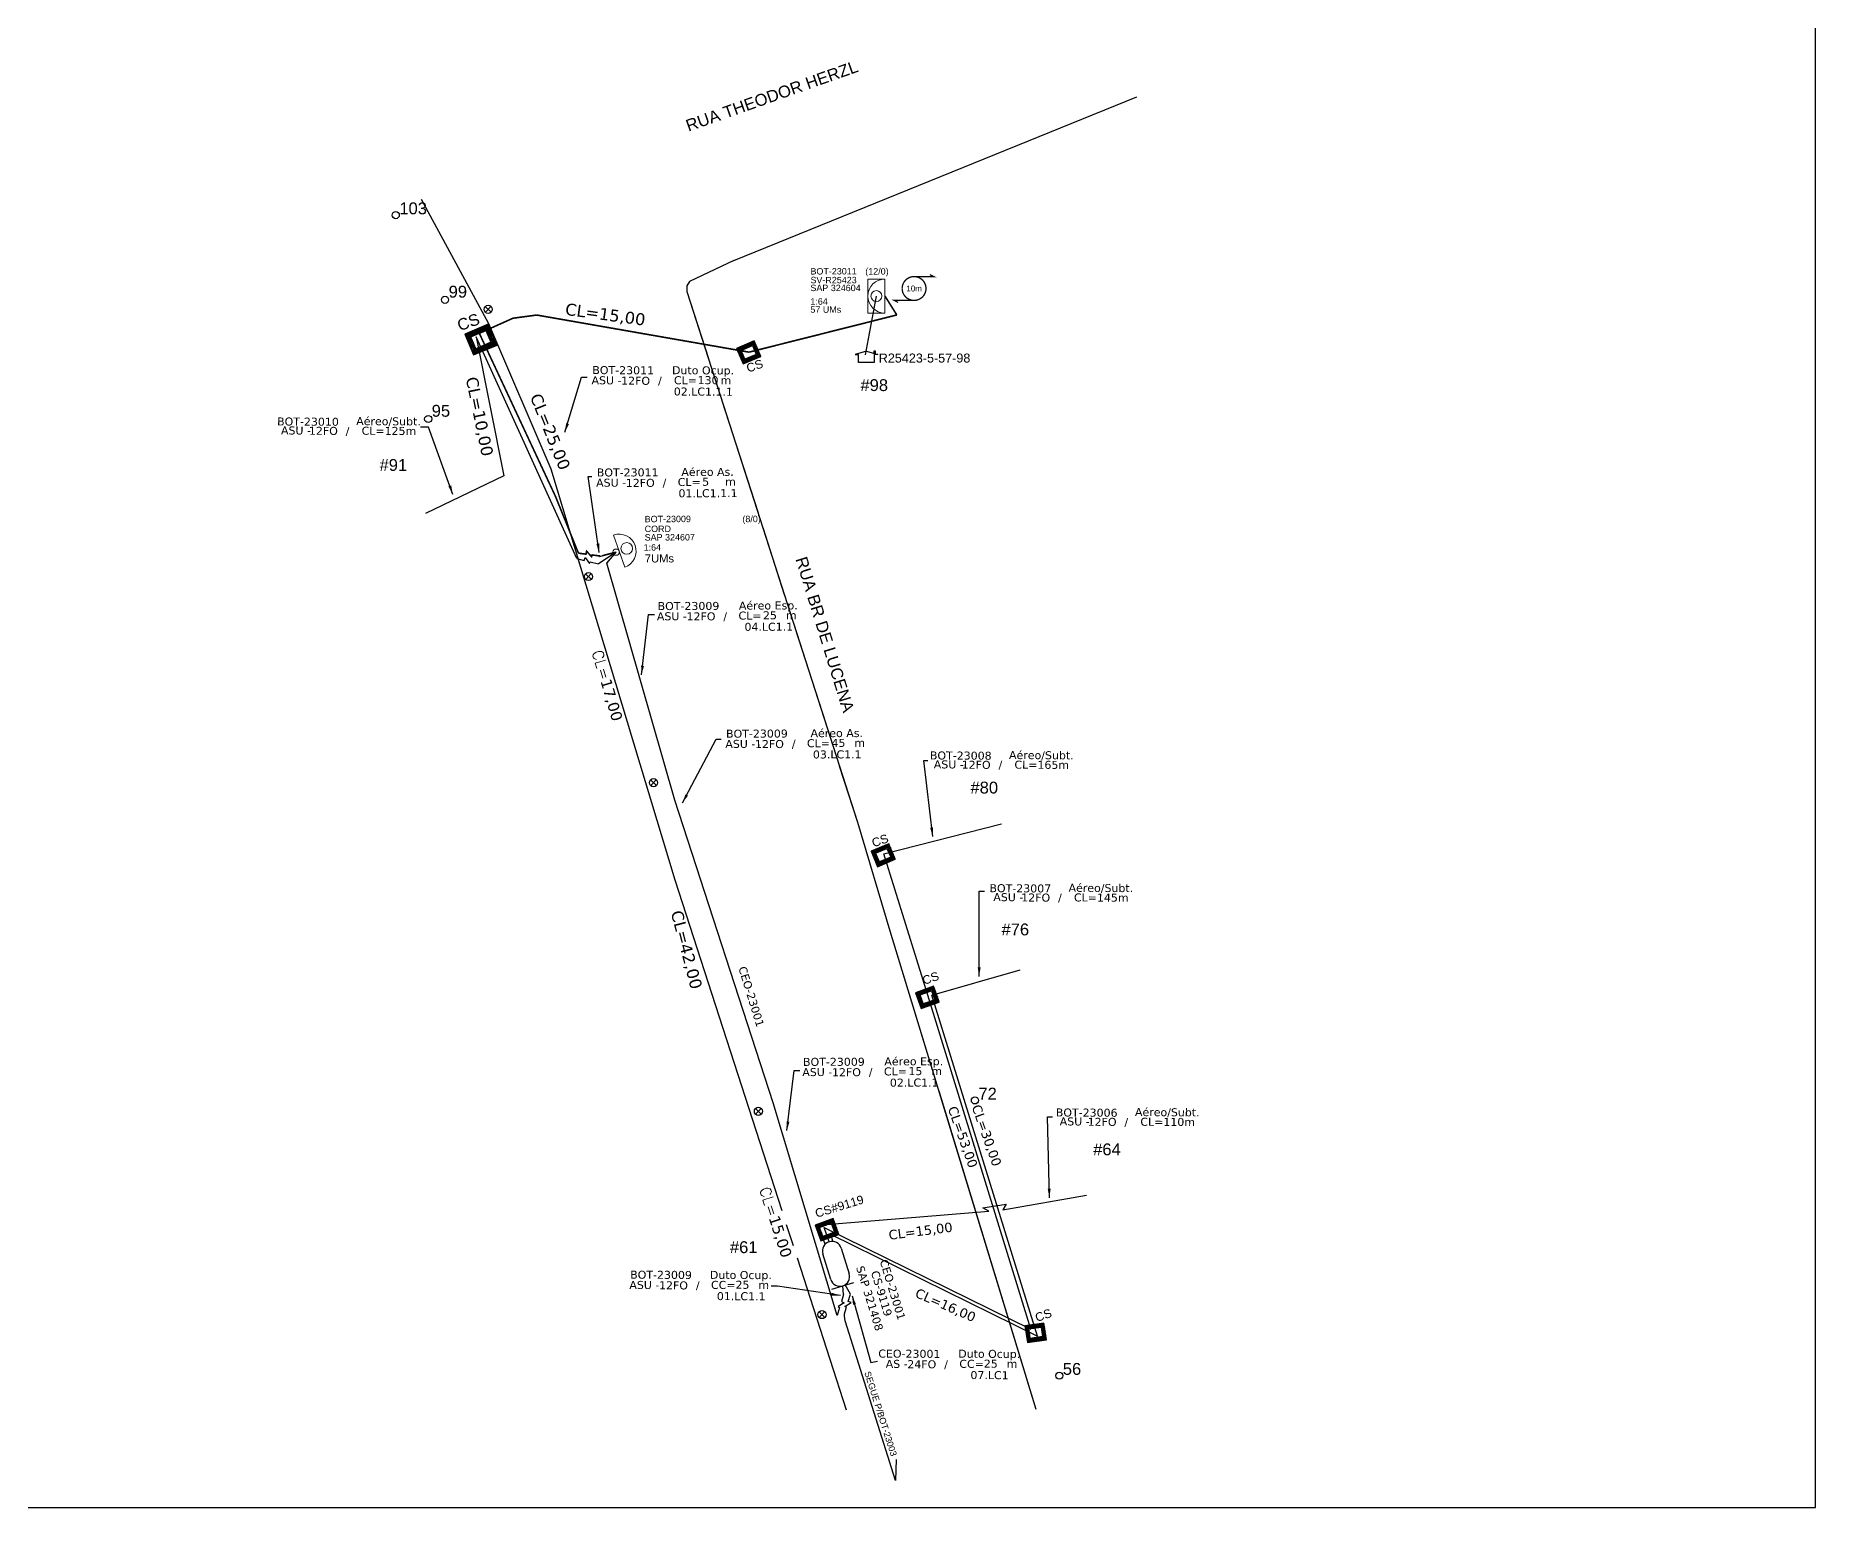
# Model space of a CAD drawing. Header units: metres. Extents: x -1286 to -445, y -500 to 94.
# Drawn here: x -840.5 to -445.1, y -499.8 to -172.6 of the extents above; entities that cross this region are included whole.
import ezdxf
from ezdxf.enums import TextEntityAlignment as Align

# ---------------------------------------------------------------- set-up
doc = ezdxf.new("R2010")
doc.units = ezdxf.units.M
for name, color, linetype in [('10.1-Caixas Subterrâneas', 5, 'Continuous'), ('20.4-CEOS', 1, 'Continuous'), ('20.5-CEO', 1, 'Continuous'), ('Ancoragem Fachada', 7, 'Continuous'), ('CAP a instalar', 1, 'Continuous'), ('celulas gpon', 7, 'Continuous'), ('Folga', 1, 'Continuous'), ('label_cabos', 7, 'Continuous'), ('Legenda', 1, 'Continuous'), ('locais', 7, 'Continuous'), ('NUMERAÇÃO', 7, 'Continuous'), ('Numeração Texto', 34, 'Continuous'), ('QUADRA', 7, 'Continuous'), ('Subida Lateral', 5, 'Continuous'), ('surveys', 7, 'Continuous'), ('surveys legendas', 7, 'Continuous'), ("UM's", 1, 'Continuous')]:
    doc.layers.add(name, color=color, linetype=linetype)
for name, color, linetype, lineweight in [("20.0-LEGENDA DOS CDO'S", 1, 'Continuous', 0), ('20.1-CDO_INTERIOR', 1, 'Continuous', 0), ('20.2-CDO_POSTE', 1, 'Continuous', 5), ('20.6-CORDOALHA_SUPORTE', 7, 'Continuous', 25), ('Segmento Logradouro Texto', 5, 'Continuous', 0)]:
    doc.layers.add(name, color=color, linetype=linetype, lineweight=lineweight)
doc.layers.add('DROP DE CLIENTE', color=140, linetype='Continuous', plot=False)
doc.layers.add('EXTRA', color=50, linetype='Continuous', plot=False)
doc.styles.add('ARIAL', font='arial.ttf')
doc.styles.add('DIGICADE', font='arial.ttf')
doc.styles.add('ROMANS', font='romans.shx')
doc.styles.add('siredit', font='verdana.ttf')
doc.linetypes.add('FENCELINE1', pattern='A,0.25,-0.1,[133,ltypeshp.shx,S=0.1,R=0,X=-0.1,Y=0],-0.1,1', length=1.45)
doc.dimstyles.new('CC', dxfattribs={"dimtxt": 0.8, "dimasz": 2, "dimexe": 0.18, "dimexo": 0.0625, "dimgap": 0.09, "dimtad": 0, "dimdec": 0, "dimrnd": 1, "dimzin": 0, "dimdsep": 46, "dimtxsty": 'siredit', "dimblk": 'NONE', "dimcen": 0, "dimse1": 1, "dimse2": 1, "dimsd1": 1, "dimsd2": 1, "dimclrt": 7, "dimadec": 0, "dimazin": 0, "dimtfac": 1, "dimtdec": 0, "dimtofl": 0, "dimtmove": 0, "dimatfit": 3, "dimfxl": 0, "dimtolj": 1, "dimtzin": 0, "dimarcsym": 0})

# ---------------------------------------------------------------- blocks, each defined once
blk = doc.blocks.new('POLE_POLE')
at = {"color": 1}
for p, q in [((-0.0000031, 0.0000069), (0.0000027, 0.0000015)), ((0.0000025, 0.0000071), (-0.0000029, 0.0000013))]:
    blk.add_line(p, q, dxfattribs=at)
blk.add_circle((-0.0000002, 0.0000042), 0.00000396, dxfattribs=at)
blk = doc.blocks.new('*U42')
at = {"color": 0}
blk.add_line((2.14, -0.58), (-2.1, -0.68), dxfattribs=at)
for centre, radius in [((0, 0.38), 0.733), ((0.03, -1.03), 0.393)]:
    blk.add_circle(centre, radius, dxfattribs=at)
blk.add_arc((0.02, -0.63), 2.12, 1.3782, 181.3782, dxfattribs=at)
blk = doc.blocks.new('Inst CDOE-8 CAIXA DIST OPT CDOE 48F_8D C_SPL OPTAP')
at = {"layer": "20.0-LEGENDA DOS CDO'S", "color": 0}
for tag, p, style, flags in [('ID_ATIVIDADE', (0.12, 6.47), 'ARIAL', 3), ('FATOR', (7.92, 6.47), 'ARIAL', 1), ('QTDE', (0.23, -0.97), 'DIGICADE', 3)]:
    blk.add_attdef(tag, p, '', height=0.8, rotation=0.118, dxfattribs=dict(at, style=style, flags=flags))
at = {"layer": "20.0-LEGENDA DOS CDO'S", "color": 0, "style": 'ARIAL'}
for tag, p, height in [('CORDOALHA', (0.12, 4.02), 0.8), ('FID', (0.12, 5.25), 0.8), ('1:XX', (-0.01, 1.7), 0.8), ('SAP', (0.12, 2.96), 0.8), ('UMS', (0.14, 0.22), 1)]:
    blk.add_attdef(tag, p, '', height=height, rotation=0.118, dxfattribs=at)
blk.add_attdef('FIBRAS_UTILIZADAS', text='', height=0.8, rotation=0.118, dxfattribs=at).set_placement((13.48, 5.26), align=Align.CENTER)
blk = doc.blocks.new('*X8')
at = {"color": 0, "linetype": 'Continuous'}
for p, q in [((-1.25, 0.34099), (-0.49099, 1.1)), ((-1.25, 0.517767), (-0.667767, 1.1)), ((-1.25, 0.694544), (-0.844544, 1.1)), ((-1.25, 0.87132), (-1.02132, 1.1)), ((-1.25, 1.048097), (-1.198097, 1.1)), ((-1.25, 0.164214), (-0.8035, 0.610714)), ((-1.25, -0.012563), (-0.8035, 0.433937)), ((-1.25, -0.18934), (-0.8035, 0.25716)), ((-1.25, -0.366117), (-0.8035, 0.080383)), ((-0.789214, 0.625), (-0.314214, 1.1)), ((-0.612437, 0.625), (-0.137437, 1.1)), ((-0.43566, 0.625), (0.03934, 1.1)), ((-0.258883, 0.625), (0.216117, 1.1)), ((-0.082107, 0.625), (0.392893, 1.1)), ((0.09467, 0.625), (0.56967, 1.1)), ((0.271447, 0.625), (0.746447, 1.1)), ((0.448223, 0.625), (0.923223, 1.1)), ((0.625, 0.625), (1.1, 1.1)), ((0.801777, 0.625), (1.25, 1.073223)), ((0.8035, 0.449947), (1.25, 0.896447)), ((0.8035, 0.27317), (1.25, 0.71967)), ((0.8035, 0.096393), (1.25, 0.542893)), ((0.8035, -0.080383), (1.25, 0.366117)), ((0.8035, -0.25716), (1.25, 0.18934)), ((0.8035, -0.433937), (1.25, 0.012563)), ((-1.25, -0.542893), (-0.8035, -0.096393)), ((-1.25, -0.71967), (-0.8035, -0.27317)), ((-1.25, -0.896447), (-0.8035, -0.449947)), ((-1.25, -1.073223), (-0.801777, -0.625)), ((-1.1, -1.1), (-0.625, -0.625)), ((-0.923223, -1.1), (-0.448223, -0.625)), ((-0.746447, -1.1), (-0.271447, -0.625)), ((-0.56967, -1.1), (-0.09467, -0.625)), ((-0.392893, -1.1), (0.082107, -0.625)), ((-0.216117, -1.1), (0.258883, -0.625)), ((-0.03934, -1.1), (0.43566, -0.625)), ((0.137437, -1.1), (0.612437, -0.625)), ((0.314214, -1.1), (0.789214, -0.625)), ((0.49099, -1.1), (1.25, -0.34099)), ((0.667767, -1.1), (1.25, -0.517767)), ((0.8035, -0.610714), (1.25, -0.164214)), ((0.844544, -1.1), (1.25, -0.694544)), ((1.02132, -1.1), (1.25, -0.87132)), ((1.198097, -1.1), (1.25, -1.048097))]:
    blk.add_line(p, q, dxfattribs=at)
blk = doc.blocks.new('MANHOLE_MQ')
at = {"color": 0, "linetype": 'Continuous'}
for p, q in [((0.00000623, 0.00000569), (-0.00000627, 0.00000569)), ((-0.00000627, 0.00000569), (-0.00000627, -0.00000531)), ((-0.00000404, 0.00000331), (0.00000399, 0.00000331)), ((-0.00000404, -0.00000294), (-0.00000404, 0.00000331)), ((0.00000399, 0.00000331), (0.00000399, -0.00000294)), ((0.00000623, -0.00000531), (0.00000623, 0.00000569)), ((-0.00000627, -0.00000531), (0.00000623, -0.00000531)), ((0.00000399, -0.00000294), (-0.00000404, -0.00000294)), ((0.00000399, -0.00000294), (0.00000399, -0.00000294))]:
    blk.add_line(p, q, dxfattribs=at)
at = {"color": 0, "linetype": 'Continuous', "xscale": 5e-06, "yscale": 5e-06, "zscale": 1e-05}
blk.add_blockref('*X8', (-0.00000002, 0.00000019), dxfattribs=at)
blk = doc.blocks.new('Inst CORD BENZINAL 4.55MM 3F (sem recursos)')
at = {"layer": '20.6-CORDOALHA_SUPORTE', "color": 0, "lineweight": 0, "style": 'ROMANS'}
blk.add_attdef('LANCE', text='', height=1, dxfattribs=at).set_placement((-0.54, -2.21), align=Align.RIGHT)
at = {"layer": '20.6-CORDOALHA_SUPORTE', "color": 0, "style": 'siredit'}
blk.add_attdef('QTDE', (-0.54, -2.21), '', height=1, rotation=359.69, dxfattribs=at)
at = {"layer": '20.6-CORDOALHA_SUPORTE', "color": 0, "lineweight": 0, "style": 'ROMANS'}
for tag, p, flags in [('FATOR', (-5.2, -4.44), 3), ('ID_ATIVIDADE', (-5.2, -6.67), 3), ('FID', (-5.2, -8.9), 1)]:
    blk.add_attdef(tag, p, '', height=1, dxfattribs=dict(at, flags=flags))
blk = doc.blocks.new('LEGENDA DOS CABOS')
at = {"layer": 'EXTRA', "style": 'siredit'}
for tag, p in [('ID', (4.6, 0.97)), ('XX', (9.03, 0.97))]:
    blk.add_attdef(tag, text='', height=0.48, rotation=359.69, dxfattribs=at).set_placement(p, align=Align.MIDDLE_CENTER)
at = {"layer": 'Legenda', "color": 7, "style": 'siredit'}
for tag, p in [('TIPO_CABO', (1.31, 0)), ('CABO', (4.69, -0.05)), ('/', (6.81, -0.05)), ('METROS', (10.03, -0.05))]:
    blk.add_attdef(tag, text='', height=0.8, rotation=359.69, dxfattribs=at).set_placement(p, align=Align.MIDDLE_CENTER)
blk = doc.blocks.new('_None')
blk = doc.blocks.new('Inst CB ESP CFOA-SM-ASU-120-S-12')
at = {"layer": 'label_cabos', "color": 0, "style": 'siredit'}
for tag, flags, p in [('ID_ATIVIDADE', 3, (1.31, 2.67)), ('FATOR', 1, (11.56, 2.55))]:
    blk.add_attdef(tag, text='', height=1, rotation=359.69, dxfattribs=dict(at, flags=flags)).set_placement(p, align=Align.MIDDLE_CENTER)
for tag, p in [('TIPO_CABO', (1.26, 0)), ('DESTINO_CABO', (3.13, 1.26)), ('CABO', (4.69, -0.05)), ('/', (7.71, -0.05)), ('LANCE', (10.81, 0)), ('TIPO_CABO', (13.11, 1.24)), ('UND', (15.96, 0)), ('FID', (13.15, -1.41))]:
    blk.add_attdef(tag, text='', height=1, rotation=359.69, dxfattribs=at).set_placement(p, align=Align.MIDDLE_CENTER)
blk.add_attdef('QTDE', (12.43, -0.47), '', height=1, rotation=359.69, dxfattribs=at)
blk = doc.blocks.new('Inst CB AS CFOA-SM-ASU-120-S-12')
at = {"layer": 'label_cabos', "color": 0, "style": 'siredit'}
for tag, flags, p in [('ID_ATIVIDADE', 3, (1.31, 2.67)), ('FATOR', 1, (11.56, 2.55))]:
    blk.add_attdef(tag, text='', height=1, rotation=359.69, dxfattribs=dict(at, flags=flags)).set_placement(p, align=Align.MIDDLE_CENTER)
for tag, p in [('TIPO_CABO', (1.26, 0)), ('DESTINO_CABO', (3.13, 1.26)), ('CABO', (4.69, -0.05)), ('/', (7.71, -0.05)), ('LANCE', (10.81, 0)), ('TIPO_CABO', (13.11, 1.24)), ('UND', (15.96, 0)), ('FID', (13.15, -1.41))]:
    blk.add_attdef(tag, text='', height=1, rotation=359.69, dxfattribs=at).set_placement(p, align=Align.MIDDLE_CENTER)
blk.add_attdef('QTDE', (12.43, -0.47), '', height=1, rotation=359.69, dxfattribs=at)
blk = doc.blocks.new('Inst CB DT OCUP CFOA-SM-ASU-120-S-12')
at = {"layer": 'label_cabos', "color": 0, "style": 'siredit'}
for tag, flags, p in [('ID_ATIVIDADE', 3, (1.31, 2.67)), ('FATOR', 1, (11.56, 2.55))]:
    blk.add_attdef(tag, text='', height=1, rotation=359.69, dxfattribs=dict(at, flags=flags)).set_placement(p, align=Align.MIDDLE_CENTER)
for tag, p in [('TIPO_CABO', (1.26, 0)), ('DESTINO_CABO', (3.13, 1.26)), ('CABO', (4.69, -0.05)), ('/', (7.71, -0.05)), ('LANCE', (10.91, 0)), ('TIPO_CABO', (13.11, 1.24)), ('UND', (15.96, 0)), ('FID', (13.15, -1.41))]:
    blk.add_attdef(tag, text='', height=1, rotation=359.69, dxfattribs=at).set_placement(p, align=Align.MIDDLE_CENTER)
blk.add_attdef('QTDE', (12.43, -0.47), '', height=1, rotation=359.69, dxfattribs=at)
blk = doc.blocks.new('Inst CB DT OCUP CFOA-SM-AS-80-TS-24')
at = {"layer": 'label_cabos', "color": 0, "style": 'siredit'}
for tag, flags, p in [('ID_ATIVIDADE', 3, (1.31, 2.67)), ('FATOR', 1, (11.56, 2.55))]:
    blk.add_attdef(tag, text='', height=1, rotation=359.69, dxfattribs=dict(at, flags=flags)).set_placement(p, align=Align.MIDDLE_CENTER)
for tag, p in [('TIPO_CABO', (1.76, 0)), ('DESTINO_CABO', (3.13, 1.26)), ('CABO', (4.69, -0.05)), ('/', (7.71, -0.05)), ('LANCE', (10.91, 0)), ('TIPO_CABO', (13.11, 1.24)), ('UND', (15.96, 0)), ('FID', (13.15, -1.41))]:
    blk.add_attdef(tag, text='', height=1, rotation=359.69, dxfattribs=at).set_placement(p, align=Align.MIDDLE_CENTER)
blk.add_attdef('QTDE', (12.43, -0.47), '', height=1, rotation=359.69, dxfattribs=at)
blk = doc.blocks.new('A$C07E14978')
at = {"layer": 'Folga', "color": 0, "const_width": 0.146}
blk.add_lwpolyline([(2.23, 2.92, 1.000012), (2.23, 0.28, 0.999978)], format="xyb", close=True, dxfattribs=at)
at = {"layer": 'Folga', "color": 0, "const_width": 0.137}
for points in [[(2.23, 2.92), (4.42, 2.92), (3.98, 3.13)], [(2.23, 0.28), (0.03, 0.28), (0.47, 0.06)]]:
    blk.add_lwpolyline(points, dxfattribs=at)
at = {"layer": 'Folga', "color": 0}
blk.add_text('10m', height=0.659, dxfattribs=at).set_placement((1.38, 1.27))

msp = doc.modelspace()

# ---------------------------------------------------------------- linework, layer by layer
msp.add_lwpolyline([(-1286.07, -499.81), (-445.07, -499.81), (-445.07, 94.19), (-1286.07, 94.19)], close=True)
at = {"color": 4}
msp.add_lwpolyline([(-685.33, -222.6), (-695.2, -227.31), (-695.82, -228.25), (-695.81, -229.5), (-657.89, -347.5), (-650.69, -371.67), (-618.24, -477.98)], dxfattribs=at)
at = {"layer": '20.1-CDO_INTERIOR', "color": 1, "lineweight": 18}
msp.add_lwpolyline([(-655.57, -234.31), (-655.57, -226.76), (-651.79, -226.76), (-651.79, -234.31)], close=True, dxfattribs=at)
msp.add_circle((-653.68, -230.53), 1.21, dxfattribs=at)
msp.add_arc((-651.79, -230.53), 3.78, 90.0276, 270.0276, dxfattribs=at)
at = {"layer": '20.5-CEO', "color": 7}
for p, q in [((-661.5, -442.18), (-659.74, -447.88)), ((-663.81, -449.13), (-665.57, -443.43))]:
    msp.add_line(p, q, dxfattribs=at)
msp.add_lwpolyline([(-663.6, -451.3), (-658.7, -449.79)], dxfattribs=at)
for centre, start, end in [((-663.53, -442.8), 17.1027, 197.1027), ((-661.78, -448.51), 197.1027, 17.1027)]:
    msp.add_arc(centre, 2.13, start, end, dxfattribs=at)
at = {"layer": 'CAP a instalar', "ltscale": 5, "const_width": 0.356}
for points in [[(-649.15, -234.74), (-651.79, -230.53)], [(-719.88, -287.69), (-724.97, -275.1), (-741.9, -238.83), (-734.41, -235.46), (-729.14, -234.76)], [(-729.14, -234.76), (-681.97, -243.01)], [(-681.97, -243.01), (-649.15, -234.74)]]:
    msp.add_lwpolyline(points, dxfattribs=at)
at = {"layer": 'CAP a instalar', "color": 7, "linetype": 'FENCELINE1', "ltscale": 3}
for points in [[(-742.61, -239.63), (-736.43, -270.52), (-753.88, -278.86)], [(-720.23, -288.91), (-742.61, -239.63)], [(-711.49, -287.47), (-715.41, -290.03)], [(-713.56, -289.93), (-711.49, -287.47)], [(-720.23, -288.91), (-718.58, -289.29), (-718.38, -288.66), (-717.41, -289.95), (-717.25, -289.61), (-715.41, -290.03)], [(-662.41, -457.17), (-662.41, -457.17), (-676.63, -409.84), (-698.44, -342.61), (-713.56, -289.93)], [(-652.01, -354.51), (-625.9, -347.84)], [(-619.36, -460.21), (-642.23, -385.96), (-652.01, -354.51)], [(-663.9, -439.08), (-617.91, -461.71), (-641.35, -385.95), (-621.73, -380.33)], [(-630.02, -433.22), (-624.87, -432.38), (-625.57, -433.64), (-606.99, -430.41)], [(-665.04, -441.31), (-666.61, -437.09), (-628.71, -433.97), (-630.02, -433.22)], [(-664.18, -440.78), (-665.32, -437.6), (-619.36, -460.21)], [(-663.9, -439.08), (-663.37, -440.68)], [(-660.96, -452.44), (-661.15, -450.54)], [(-660.96, -452.44), (-661.45, -454.06), (-660.84, -454.3), (-662.2, -455.18), (-661.87, -455.37), (-662.41, -457.17)]]:
    msp.add_lwpolyline(points, dxfattribs=at)
at = {"layer": 'CAP a instalar', "linetype": 'FENCELINE1', "ltscale": 5, "const_width": 0.356}
msp.add_lwpolyline([(-711.49, -287.47), (-714.98, -288.36), (-714.97, -288.33)], dxfattribs=at)
at = {"layer": 'CAP a instalar', "color": 7, "linetype": 'FENCELINE1', "ltscale": 5}
msp.add_lwpolyline([(-659.43, -452.39), (-660.63, -450.3)], dxfattribs=at)
at = {"layer": 'CAP a instalar', "color": 7, "linetype": 'FENCELINE1', "ltscale": 3}
msp.add_lwpolyline([(-649.26, -489.14), (-649.47, -493.83), (-660.6, -458.35, -0.151619), (-660.62, -456.25), (-660.34, -455.32), (-660.67, -455.13), (-659.31, -454.25), (-659.92, -454.01), (-659.43, -452.39)], format="xyb", dxfattribs=at)
at = {"layer": 'DROP DE CLIENTE'}
msp.add_lwpolyline([(-656.08, -243.64), (-653.68, -230.53)], dxfattribs=at)
at = {"layer": 'NUMERAÇÃO'}
for centre in [(-760.47, -212.55), (-749.53, -231.38), (-753.26, -257.86), (-631.8, -409.33), (-613.05, -470.52)]:
    msp.add_circle(centre, 0.79, dxfattribs=at)
at = {"layer": 'Numeração Texto'}
for centre in [(-760.47, -212.55), (-749.53, -231.38), (-753.26, -257.86), (-631.8, -409.33), (-613.05, -470.52)]:
    msp.add_circle(centre, 0.79, dxfattribs=at)
at = {"layer": 'QUADRA', "color": 4}
for points in [[(-685.33, -222.6), (-595.84, -186.26)], [(-674.65, -433.85), (-698.37, -360.37), (-725.93, -269.04), (-739.76, -236.72), (-754.74, -209.06)], [(-685.33, -222.6), (-695.2, -227.31), (-695.82, -228.25), (-695.81, -229.5), (-691.02, -244.4)], [(-688.08, -253.54), (-679.98, -278.75)], [(-678.95, -281.95), (-674.16, -296.86)], [(-671.79, -304.24), (-664.95, -325.53)], [(-661.92, -334.94), (-657.89, -347.5), (-650.69, -371.67), (-642.69, -397.88)], [(-672.12, -441.68), (-673.64, -436.96)], [(-660.34, -478.18), (-671.24, -444.4)]]:
    msp.add_lwpolyline(points, dxfattribs=at)
at = {"layer": 'QUADRA'}
msp.add_lwpolyline([(-639.84, -407.22), (-618.24, -477.98)], dxfattribs=at)
at = {"layer": 'Subida Lateral', "color": 5, "const_width": 0.356}
msp.add_lwpolyline([(-719.88, -287.69), (-718.2, -287.91), (-718.07, -287.27), (-716.97, -288.45), (-716.84, -288.09), (-714.97, -288.33)], dxfattribs=at)
at = {"layer": 'surveys'}
for p, q in [((-655.9, -242.79), (-658.42, -243.52)), ((-658.42, -243.52), (-657.63, -243.52)), ((-657.63, -245.32), (-657.63, -243.53)), ((-655.9, -242.79), (-653.39, -243.52)), ((-654.21, -242.68), (-653.95, -242.68)), ((-654.21, -243.27), (-654.21, -242.68)), ((-653.39, -243.52), (-654.18, -243.52)), ((-654.18, -243.52), (-654.18, -245.32)), ((-653.95, -242.68), (-653.95, -243.35)), ((-654.18, -245.32), (-657.63, -245.32))]:
    msp.add_line(p, q, dxfattribs=at)
at = {"layer": "UM's", "lineweight": 0}
msp.add_lwpolyline([(-632.35, -409.89), (-632.24, -409.82)], dxfattribs=at)

# ---------------------------------------------------------------- block references
at = {"layer": '10.1-Caixas Subterrâneas', "color": 30}
for p, xscale, yscale, zscale, rotation in [((-741.59, -240.15), 454796.6019850732, 454796.6019850732, 454796.6019850732, 202.9548266176773), ((-682.1, -243.01), 340100.2911951762, 340100.2911951762, 340100.2911951762, 202.9548266176773), ((-652.21, -354.77), 340100.2911951762, 340100.2911951762, 340100.2911951762, 202.9548266176773), ((-642.37, -386.38), 340100.2911951763, 340100.2911951763, 340100.2911951763, 199.9129211498815), ((-664.7, -438.04), 340100.2911951763, 340100.2911951763, 340100.2911951763, 199.9129211498815), ((-618.31, -460.93), 340100.2911951762, 340100.2911951762, 340100.2911951762, 188.4203715481279)]:
    msp.add_blockref('MANHOLE_MQ', p, dxfattribs=dict(at, xscale=xscale, yscale=yscale, zscale=zscale, rotation=rotation))
at = {"layer": "20.0-LEGENDA DOS CDO'S", "color": 7, "lineweight": 0, "xscale": 1.778089717888284, "yscale": 1.778089717888284, "zscale": 1.778089717888284}
msp.add_blockref('Inst CDOE-8 CAIXA DIST OPT CDOE 48F_8D C_SPL OPTAP', (-705.38, -290.15), dxfattribs=at).add_auto_attribs({'FID': 'BOT-23009', 'CORDOALHA': 'CORD', 'SAP': 'SAP 324607', '1:XX': '1:64', 'UMS': '7UMs', 'FIBRAS_UTILIZADAS': '(8/0)'})
at = {"layer": '20.2-CDO_POSTE', "color": 7, "xscale": -1.778089717888284, "yscale": 1.778089717888284, "zscale": 1.778089717888284, "rotation": 290.4826519980817}
msp.add_blockref('*U42', (-709.77, -286.88), dxfattribs=at)
at = {"layer": '20.6-CORDOALHA_SUPORTE', "color": 0, "lineweight": 0}
ref = msp.add_blockref('Inst CORD BENZINAL 4.55MM 3F (sem recursos)', (-701.6, -343.53), dxfattribs=dict(at, xscale=2.441061513018177, yscale=2.441061513018177, zscale=2.441061513018177, rotation=286.6351870702395))
ref.add_attrib('QTDE', '17,00', (-715.02, -316.07), dxfattribs={"color": 0, "height": 2.441, "rotation": 286.3252, "style": 'siredit'})
ref.add_attrib('LANCE', 'CL=', dxfattribs={"color": 0, "lineweight": 0, "height": 2.441, "rotation": 286.6352, "style": 'ROMANS'}).set_placement((-715.02, -316.07), align=Align.RIGHT)
ref = msp.add_blockref('Inst CORD BENZINAL 4.55MM 3F (sem recursos)', (-662.98, -462.6), dxfattribs=dict(at, xscale=2.441061513018177, yscale=2.441061513018177, zscale=2.441061513018177, rotation=288.2424999978259))
ref.add_attrib('QTDE', '15,00', (-677.64, -435.41), dxfattribs={"color": 0, "height": 2.441, "rotation": 287.9325, "style": 'siredit'})
ref.add_attrib('LANCE', 'CL=', dxfattribs={"color": 0, "lineweight": 0, "height": 2.441, "rotation": 288.2425, "style": 'ROMANS'}).set_placement((-677.64, -435.41), align=Align.RIGHT)
at = {"layer": 'Folga', "xscale": 2.006958307478562, "yscale": 2.006958307478562, "zscale": 2.006958307478562}
msp.add_blockref('A$C07E14978', (-649.79, -232.07), dxfattribs=at)
at = {"layer": 'label_cabos', "color": 0, "lineweight": 0}
ref = msp.add_blockref('Inst CB DT OCUP CFOA-SM-ASU-120-S-12', (-715.51, -249.27), dxfattribs=dict(at, xscale=1.778089717888284, yscale=1.778089717888284, zscale=1.778089717888284))
ref.add_attrib('DESTINO_CABO', 'BOT-23011', dxfattribs={"color": 0, "height": 1.778, "rotation": 359.69, "style": 'siredit'}).set_placement((-709.94, -247.02), align=Align.MIDDLE_CENTER)
ref.add_attrib('CABO', '12FO', dxfattribs={"color": 0, "height": 1.778, "rotation": 359.69, "style": 'siredit'}).set_placement((-707.18, -249.36), align=Align.MIDDLE_CENTER)
ref.add_attrib('TIPO_CABO', 'Duto Ocup.', dxfattribs={"color": 0, "height": 1.778, "rotation": 359.69, "style": 'siredit'}).set_placement((-692.2, -247.05), align=Align.MIDDLE_CENTER)
ref.add_attrib('/', '/', dxfattribs={"color": 0, "height": 1.78, "rotation": 359.69, "style": 'siredit'}).set_placement((-701.79, -249.36), align=Align.MIDDLE_CENTER)
ref.add_attrib('TIPO_CABO', 'ASU - ', dxfattribs={"color": 0, "height": 1.778, "rotation": 359.69, "style": 'siredit'}).set_placement((-713.26, -249.27), align=Align.MIDDLE_CENTER)
ref.add_attrib('FID', '02.LC1.1.1', dxfattribs={"color": 0, "height": 1.778, "rotation": 359.69, "style": 'siredit'}).set_placement((-692.13, -251.78), align=Align.MIDDLE_CENTER)
ref.add_attrib('LANCE', 'CL=', dxfattribs={"color": 0, "height": 1.778, "rotation": 359.69, "style": 'siredit'}).set_placement((-696.11, -249.26), align=Align.MIDDLE_CENTER)
ref.add_attrib('QTDE', '130', (-693.41, -250.11), dxfattribs={"color": 0, "height": 1.778, "rotation": 359.69, "style": 'siredit'})
ref.add_attrib('UND', 'm', dxfattribs={"color": 0, "height": 1.78, "rotation": 359.69, "style": 'siredit'}).set_placement((-687.12, -249.26), align=Align.MIDDLE_CENTER)
ref = msp.add_blockref('LEGENDA DOS CABOS', (-787.51, -261.35), dxfattribs=dict(at, xscale=1.778089717888284, yscale=1.778089717888284, zscale=1.778089717888284))
ref.add_attrib('ID', 'BOT-23010', dxfattribs={"color": 0, "height": 1.778, "rotation": 359.69, "style": 'siredit'}).set_placement((-779.97, -258.45), align=Align.MIDDLE_CENTER)
ref.add_attrib('CABO', '12FO', dxfattribs={"color": 0, "height": 1.778, "rotation": 359.69, "style": 'siredit'}).set_placement((-776.55, -260.5), align=Align.MIDDLE_CENTER)
ref.add_attrib('METROS', 'CL=125m', dxfattribs={"color": 0, "height": 1.778, "rotation": 359.69, "style": 'siredit'}).set_placement((-761.98, -260.5), align=Align.MIDDLE_CENTER)
ref.add_attrib('XX', 'Aéreo/Subt.', dxfattribs={"color": 0, "height": 1.7781, "rotation": 359.69, "style": 'siredit'}).set_placement((-762.07, -258.37), align=Align.MIDDLE_CENTER)
ref.add_attrib('/', '/', dxfattribs={"color": 0, "height": 1.78, "rotation": 359.69, "style": 'siredit'}).set_placement((-771.17, -260.5), align=Align.MIDDLE_CENTER)
ref.add_attrib('TIPO_CABO', 'ASU -', dxfattribs={"color": 0, "height": 1.778, "rotation": 359.69, "style": 'siredit'}).set_placement((-782.64, -260.42), align=Align.MIDDLE_CENTER)
at = {"layer": 'label_cabos'}
ref = msp.add_blockref('Inst CB AS CFOA-SM-ASU-120-S-12', (-714.48, -272.03), dxfattribs=dict(at, xscale=1.778089717888284, yscale=1.778089717888284, zscale=1.778089717888284, rotation=0.4634636605451002))
ref.add_attrib('DESTINO_CABO', 'BOT-23011', dxfattribs={"color": 0, "height": 1.778, "rotation": 0.1535, "style": 'siredit'}).set_placement((-708.94, -269.74), align=Align.MIDDLE_CENTER)
ref.add_attrib('TIPO_CABO', 'Aéreo As.', dxfattribs={"color": 0, "height": 1.778, "rotation": 0.1535, "style": 'siredit'}).set_placement((-691.2, -269.63), align=Align.MIDDLE_CENTER)
ref.add_attrib('CABO', '12FO', dxfattribs={"color": 0, "height": 1.778, "rotation": 0.1535, "style": 'siredit'}).set_placement((-706.15, -272.06), align=Align.MIDDLE_CENTER)
ref.add_attrib('/', '/', dxfattribs={"color": 0, "height": 1.78, "rotation": 0.1535, "style": 'siredit'}).set_placement((-700.77, -272.01), align=Align.MIDDLE_CENTER)
ref.add_attrib('TIPO_CABO', 'ASU - ', dxfattribs={"color": 0, "height": 1.778, "rotation": 0.1535, "style": 'siredit'}).set_placement((-712.24, -272.02), align=Align.MIDDLE_CENTER)
ref.add_attrib('FID', '01.LC1.1.1', dxfattribs={"color": 0, "height": 1.778, "rotation": 0.1535, "style": 'siredit'}).set_placement((-691.09, -274.36), align=Align.MIDDLE_CENTER)
ref.add_attrib('LANCE', 'CL=', dxfattribs={"color": 0, "height": 1.778, "rotation": 0.1535, "style": 'siredit'}).set_placement((-695.27, -271.87), align=Align.MIDDLE_CENTER)
ref.add_attrib('QTDE', '5', (-692.38, -272.7), dxfattribs={"color": 0, "height": 1.78, "rotation": 0.1535, "style": 'siredit'})
ref.add_attrib('UND', 'm', dxfattribs={"color": 0, "height": 1.78, "rotation": 0.1535, "style": 'siredit'}).set_placement((-686.1, -271.8), align=Align.MIDDLE_CENTER)
ref = msp.add_blockref('Inst CB ESP CFOA-SM-ASU-120-S-12', (-700.99, -301.72), dxfattribs=dict(at, xscale=1.778089717888284, yscale=1.778089717888284, zscale=1.778089717888284, rotation=0.4634636605450999))
ref.add_attrib('DESTINO_CABO', 'BOT-23009', dxfattribs={"color": 0, "height": 1.778, "rotation": 0.1535, "style": 'siredit'}).set_placement((-695.44, -299.43), align=Align.MIDDLE_CENTER)
ref.add_attrib('TIPO_CABO', 'Aéreo Esp.', dxfattribs={"color": 0, "height": 1.778, "rotation": 0.1535, "style": 'siredit'}).set_placement((-677.7, -299.32), align=Align.MIDDLE_CENTER)
ref.add_attrib('CABO', '12FO', dxfattribs={"color": 0, "height": 1.778, "rotation": 0.1535, "style": 'siredit'}).set_placement((-692.65, -301.74), align=Align.MIDDLE_CENTER)
ref.add_attrib('/', '/', dxfattribs={"color": 0, "height": 1.78, "rotation": 0.1535, "style": 'siredit'}).set_placement((-687.27, -301.7), align=Align.MIDDLE_CENTER)
ref.add_attrib('TIPO_CABO', 'ASU - ', dxfattribs={"color": 0, "height": 1.778, "rotation": 0.1535, "style": 'siredit'}).set_placement((-698.74, -301.71), align=Align.MIDDLE_CENTER)
ref.add_attrib('FID', '04.LC1.1', dxfattribs={"color": 0, "height": 1.778, "rotation": 0.1535, "style": 'siredit'}).set_placement((-677.59, -304.05), align=Align.MIDDLE_CENTER)
ref.add_attrib('LANCE', 'CL=', dxfattribs={"color": 0, "height": 1.778, "rotation": 0.1535, "style": 'siredit'}).set_placement((-681.77, -301.56), align=Align.MIDDLE_CENTER)
ref.add_attrib('QTDE', '25', (-678.88, -302.39), dxfattribs={"color": 0, "height": 1.778, "rotation": 0.1535, "style": 'siredit'})
ref.add_attrib('UND', 'm', dxfattribs={"color": 0, "height": 1.78, "rotation": 0.1535, "style": 'siredit'}).set_placement((-672.6, -301.49), align=Align.MIDDLE_CENTER)
ref = msp.add_blockref('Inst CB AS CFOA-SM-ASU-120-S-12', (-685.78, -330.09), dxfattribs=dict(at, xscale=1.778089717888284, yscale=1.778089717888284, zscale=1.778089717888284, rotation=0.4634636605450999))
ref.add_attrib('DESTINO_CABO', 'BOT-23009', dxfattribs={"color": 0, "height": 1.778, "rotation": 0.1535, "style": 'siredit'}).set_placement((-680.23, -327.8), align=Align.MIDDLE_CENTER)
ref.add_attrib('TIPO_CABO', 'Aéreo As.', dxfattribs={"color": 0, "height": 1.778, "rotation": 0.1535, "style": 'siredit'}).set_placement((-662.49, -327.69), align=Align.MIDDLE_CENTER)
ref.add_attrib('CABO', '12FO', dxfattribs={"color": 0, "height": 1.778, "rotation": 0.1535, "style": 'siredit'}).set_placement((-677.45, -330.12), align=Align.MIDDLE_CENTER)
ref.add_attrib('/', '/', dxfattribs={"color": 0, "height": 1.78, "rotation": 0.1535, "style": 'siredit'}).set_placement((-672.06, -330.07), align=Align.MIDDLE_CENTER)
ref.add_attrib('TIPO_CABO', 'ASU - ', dxfattribs={"color": 0, "height": 1.778, "rotation": 0.1535, "style": 'siredit'}).set_placement((-683.53, -330.08), align=Align.MIDDLE_CENTER)
ref.add_attrib('FID', '03.LC1.1', dxfattribs={"color": 0, "height": 1.778, "rotation": 0.1535, "style": 'siredit'}).set_placement((-662.38, -332.42), align=Align.MIDDLE_CENTER)
ref.add_attrib('LANCE', 'CL=', dxfattribs={"color": 0, "height": 1.778, "rotation": 0.1535, "style": 'siredit'}).set_placement((-666.56, -329.93), align=Align.MIDDLE_CENTER)
ref.add_attrib('QTDE', '45', (-663.67, -330.76), dxfattribs={"color": 0, "height": 1.778, "rotation": 0.1535, "style": 'siredit'})
ref.add_attrib('UND', 'm', dxfattribs={"color": 0, "height": 1.78, "rotation": 0.1535, "style": 'siredit'}).set_placement((-657.39, -329.86), align=Align.MIDDLE_CENTER)
at = {"layer": 'label_cabos', "color": 0, "lineweight": 0}
ref = msp.add_blockref('LEGENDA DOS CABOS', (-642.48, -335.58), dxfattribs=dict(at, xscale=1.778089717888284, yscale=1.778089717888284, zscale=1.778089717888284))
ref.add_attrib('ID', 'BOT-23008', dxfattribs={"color": 0, "height": 1.778, "rotation": 359.69, "style": 'siredit'}).set_placement((-634.94, -332.68), align=Align.MIDDLE_CENTER)
ref.add_attrib('CABO', '12FO', dxfattribs={"color": 0, "height": 1.778, "rotation": 359.69, "style": 'siredit'}).set_placement((-631.52, -334.73), align=Align.MIDDLE_CENTER)
ref.add_attrib('METROS', 'CL=165m', dxfattribs={"color": 0, "height": 1.778, "rotation": 359.69, "style": 'siredit'}).set_placement((-616.95, -334.73), align=Align.MIDDLE_CENTER)
ref.add_attrib('XX', 'Aéreo/Subt.', dxfattribs={"color": 0, "height": 1.7781, "rotation": 359.69, "style": 'siredit'}).set_placement((-617.04, -332.6), align=Align.MIDDLE_CENTER)
ref.add_attrib('/', '/', dxfattribs={"color": 0, "height": 1.78, "rotation": 359.69, "style": 'siredit'}).set_placement((-626.14, -334.73), align=Align.MIDDLE_CENTER)
ref.add_attrib('TIPO_CABO', 'ASU -', dxfattribs={"color": 0, "height": 1.778, "rotation": 359.69, "style": 'siredit'}).set_placement((-637.61, -334.65), align=Align.MIDDLE_CENTER)
ref = msp.add_blockref('LEGENDA DOS CABOS', (-629.25, -365.08), dxfattribs=dict(at, xscale=1.778089717888284, yscale=1.778089717888284, zscale=1.778089717888284))
ref.add_attrib('ID', 'BOT-23007', dxfattribs={"color": 0, "height": 1.778, "rotation": 359.69, "style": 'siredit'}).set_placement((-621.71, -362.19), align=Align.MIDDLE_CENTER)
ref.add_attrib('CABO', '12FO', dxfattribs={"color": 0, "height": 1.778, "rotation": 359.69, "style": 'siredit'}).set_placement((-618.29, -364.24), align=Align.MIDDLE_CENTER)
ref.add_attrib('METROS', 'CL=145m', dxfattribs={"color": 0, "height": 1.778, "rotation": 359.69, "style": 'siredit'}).set_placement((-603.72, -364.24), align=Align.MIDDLE_CENTER)
ref.add_attrib('XX', 'Aéreo/Subt.', dxfattribs={"color": 0, "height": 1.7781, "rotation": 359.69, "style": 'siredit'}).set_placement((-603.81, -362.11), align=Align.MIDDLE_CENTER)
ref.add_attrib('/', '/', dxfattribs={"color": 0, "height": 1.78, "rotation": 359.69, "style": 'siredit'}).set_placement((-612.91, -364.24), align=Align.MIDDLE_CENTER)
ref.add_attrib('TIPO_CABO', 'ASU -', dxfattribs={"color": 0, "height": 1.778, "rotation": 359.69, "style": 'siredit'}).set_placement((-624.38, -364.16), align=Align.MIDDLE_CENTER)
at = {"layer": 'label_cabos'}
ref = msp.add_blockref('Inst CB ESP CFOA-SM-ASU-120-S-12', (-668.68, -403.04), dxfattribs=dict(at, xscale=1.778089717888284, yscale=1.778089717888284, zscale=1.778089717888284, rotation=0.4634636605450999))
ref.add_attrib('DESTINO_CABO', 'BOT-23009', dxfattribs={"color": 0, "height": 1.778, "rotation": 0.1535, "style": 'siredit'}).set_placement((-663.13, -400.75), align=Align.MIDDLE_CENTER)
ref.add_attrib('TIPO_CABO', 'Aéreo Esp.', dxfattribs={"color": 0, "height": 1.778, "rotation": 0.1535, "style": 'siredit'}).set_placement((-645.39, -400.64), align=Align.MIDDLE_CENTER)
ref.add_attrib('CABO', '12FO', dxfattribs={"color": 0, "height": 1.778, "rotation": 0.1535, "style": 'siredit'}).set_placement((-660.34, -403.07), align=Align.MIDDLE_CENTER)
ref.add_attrib('/', '/', dxfattribs={"color": 0, "height": 1.78, "rotation": 0.1535, "style": 'siredit'}).set_placement((-654.96, -403.02), align=Align.MIDDLE_CENTER)
ref.add_attrib('TIPO_CABO', 'ASU - ', dxfattribs={"color": 0, "height": 1.778, "rotation": 0.1535, "style": 'siredit'}).set_placement((-666.43, -403.03), align=Align.MIDDLE_CENTER)
ref.add_attrib('FID', '02.LC1.1', dxfattribs={"color": 0, "height": 1.778, "rotation": 0.1535, "style": 'siredit'}).set_placement((-645.28, -405.37), align=Align.MIDDLE_CENTER)
ref.add_attrib('LANCE', 'CL=', dxfattribs={"color": 0, "height": 1.778, "rotation": 0.1535, "style": 'siredit'}).set_placement((-649.46, -402.88), align=Align.MIDDLE_CENTER)
ref.add_attrib('QTDE', '15', (-646.57, -403.71), dxfattribs={"color": 0, "height": 1.778, "rotation": 0.1535, "style": 'siredit'})
ref.add_attrib('UND', 'm', dxfattribs={"color": 0, "height": 1.78, "rotation": 0.1535, "style": 'siredit'}).set_placement((-640.29, -402.81), align=Align.MIDDLE_CENTER)
at = {"layer": 'label_cabos', "color": 0, "lineweight": 0}
ref = msp.add_blockref('LEGENDA DOS CABOS', (-614.5, -414.94), dxfattribs=dict(at, xscale=1.778089717888284, yscale=1.778089717888284, zscale=1.778089717888284))
ref.add_attrib('ID', 'BOT-23006', dxfattribs={"color": 0, "height": 1.778, "rotation": 359.69, "style": 'siredit'}).set_placement((-606.96, -412.04), align=Align.MIDDLE_CENTER)
ref.add_attrib('CABO', '12FO', dxfattribs={"color": 0, "height": 1.778, "rotation": 359.69, "style": 'siredit'}).set_placement((-603.54, -414.1), align=Align.MIDDLE_CENTER)
ref.add_attrib('METROS', 'CL=110m', dxfattribs={"color": 0, "height": 1.778, "rotation": 359.69, "style": 'siredit'}).set_placement((-588.97, -414.1), align=Align.MIDDLE_CENTER)
ref.add_attrib('XX', 'Aéreo/Subt.', dxfattribs={"color": 0, "height": 1.7781, "rotation": 359.69, "style": 'siredit'}).set_placement((-589.06, -411.96), align=Align.MIDDLE_CENTER)
ref.add_attrib('/', '/', dxfattribs={"color": 0, "height": 1.78, "rotation": 359.69, "style": 'siredit'}).set_placement((-598.16, -414.1), align=Align.MIDDLE_CENTER)
ref.add_attrib('TIPO_CABO', 'ASU -', dxfattribs={"color": 0, "height": 1.778, "rotation": 359.69, "style": 'siredit'}).set_placement((-609.63, -414.01), align=Align.MIDDLE_CENTER)
ref = msp.add_blockref('Inst CB DT OCUP CFOA-SM-ASU-120-S-12', (-707.09, -450.35), dxfattribs=dict(at, xscale=1.778089717888284, yscale=1.778089717888284, zscale=1.778089717888284))
ref.add_attrib('DESTINO_CABO', 'BOT-23009', dxfattribs={"color": 0, "height": 1.778, "rotation": 359.69, "style": 'siredit'}).set_placement((-701.53, -448.1), align=Align.MIDDLE_CENTER)
ref.add_attrib('CABO', '12FO', dxfattribs={"color": 0, "height": 1.778, "rotation": 359.69, "style": 'siredit'}).set_placement((-698.76, -450.44), align=Align.MIDDLE_CENTER)
ref.add_attrib('TIPO_CABO', 'Duto Ocup.', dxfattribs={"color": 0, "height": 1.778, "rotation": 359.69, "style": 'siredit'}).set_placement((-683.79, -448.14), align=Align.MIDDLE_CENTER)
ref.add_attrib('/', '/', dxfattribs={"color": 0, "height": 1.78, "rotation": 359.69, "style": 'siredit'}).set_placement((-693.38, -450.44), align=Align.MIDDLE_CENTER)
ref.add_attrib('TIPO_CABO', 'ASU - ', dxfattribs={"color": 0, "height": 1.778, "rotation": 359.69, "style": 'siredit'}).set_placement((-704.85, -450.36), align=Align.MIDDLE_CENTER)
ref.add_attrib('FID', '01.LC1.1', dxfattribs={"color": 0, "height": 1.778, "rotation": 359.69, "style": 'siredit'}).set_placement((-683.72, -452.86), align=Align.MIDDLE_CENTER)
ref.add_attrib('LANCE', 'CC=', dxfattribs={"color": 0, "height": 1.778, "rotation": 359.69, "style": 'siredit'}).set_placement((-687.7, -450.35), align=Align.MIDDLE_CENTER)
ref.add_attrib('QTDE', '25', (-684.99, -451.19), dxfattribs={"color": 0, "height": 1.778, "rotation": 359.69, "style": 'siredit'})
ref.add_attrib('UND', 'm', dxfattribs={"color": 0, "height": 1.78, "rotation": 359.69, "style": 'siredit'}).set_placement((-678.71, -450.35), align=Align.MIDDLE_CENTER)
ref = msp.add_blockref('Inst CB DT OCUP CFOA-SM-AS-80-TS-24', (-651.93, -467.89), dxfattribs=dict(at, xscale=1.778089717888284, yscale=1.778089717888284, zscale=1.778089717888284))
ref.add_attrib('DESTINO_CABO', 'CEO-23001', dxfattribs={"color": 0, "height": 1.778, "rotation": 359.69, "style": 'siredit'}).set_placement((-646.36, -465.64), align=Align.MIDDLE_CENTER)
ref.add_attrib('CABO', '24FO', dxfattribs={"color": 0, "height": 1.778, "rotation": 359.69, "style": 'siredit'}).set_placement((-643.6, -467.98), align=Align.MIDDLE_CENTER)
ref.add_attrib('TIPO_CABO', 'Duto Ocup.', dxfattribs={"color": 0, "height": 1.778, "rotation": 359.69, "style": 'siredit'}).set_placement((-628.62, -465.67), align=Align.MIDDLE_CENTER)
ref.add_attrib('/', '/', dxfattribs={"color": 0, "height": 1.78, "rotation": 359.69, "style": 'siredit'}).set_placement((-638.21, -467.98), align=Align.MIDDLE_CENTER)
ref.add_attrib('TIPO_CABO', 'AS - ', dxfattribs={"color": 0, "height": 1.778, "rotation": 359.69, "style": 'siredit'}).set_placement((-648.79, -467.9), align=Align.MIDDLE_CENTER)
ref.add_attrib('FID', '07.LC1', dxfattribs={"color": 0, "height": 1.778, "rotation": 359.69, "style": 'siredit'}).set_placement((-628.55, -470.4), align=Align.MIDDLE_CENTER)
ref.add_attrib('LANCE', 'CC=', dxfattribs={"color": 0, "height": 1.778, "rotation": 359.69, "style": 'siredit'}).set_placement((-632.53, -467.89), align=Align.MIDDLE_CENTER)
ref.add_attrib('QTDE', '25', (-629.83, -468.73), dxfattribs={"color": 0, "height": 1.778, "rotation": 359.69, "style": 'siredit'})
ref.add_attrib('UND', 'm', dxfattribs={"color": 0, "height": 1.78, "rotation": 359.69, "style": 'siredit'}).set_placement((-623.54, -467.89), align=Align.MIDDLE_CENTER)
at = {"layer": 'locais', "color": 10, "xscale": 226528.6300589673, "yscale": 226528.6300589673, "zscale": 226528.6300589673}
for p in [(-739.88, -234.44), (-717.61, -293.85), (-703.16, -339.66), (-679.86, -412.71), (-665.73, -457.9)]:
    msp.add_blockref('POLE_POLE', p, dxfattribs=at)

# ---------------------------------------------------------------- texts
at = {"layer": '10.1-Caixas Subterrâneas', "color": 30, "style": 'ARIAL'}
for s, height, rotation, p in [('CS', 2.563, 19.7865, (-746.24, -238.37)), ('CS', 1.916, 19.7865, (-682.15, -247.58)), ('CS', 1.916, 19.7865, (-654.29, -353.1)), ('CS', 1.916, 19.7865, (-643.06, -383.69)), ('CS#9119', 1.916, 17.1653, (-666.96, -435.44)), ('CS', 1.916, 19.7865, (-618, -458.61))]:
    msp.add_text(s, height=height, rotation=rotation, dxfattribs=at).set_placement(p)
at = {"layer": "20.0-LEGENDA DOS CDO'S", "color": 1, "style": 'ARIAL'}
for s, rotation, p in [('BOT-23011', 0.118, (-668.33, -225.75)), ('SV-R25423', 359.9724, (-668.33, -227.69)), ('SAP 324604', 359.9724, (-668.34, -229.44)), ('57 UMs', 359.9724, (-668.35, -234.25)), ('1:64', 359.9724, (-668.35, -232.45))]:
    msp.add_text(s, height=1.422, rotation=rotation, dxfattribs=at).set_placement(p)
msp.add_text('(12/0)', height=1.422, rotation=359.9724, dxfattribs=at).set_placement((-653.56, -225.76), align=Align.CENTER)
at = {"layer": '20.4-CEOS', "color": 7, "lineweight": 0, "style": 'siredit'}
for p in [(-680.6, -385.99), (-649.21, -451.14)]:
    msp.add_text('CEO-23001', height=1.795, rotation=287.1027, dxfattribs=at).set_placement(p, align=Align.TOP_CENTER)
at = {"layer": '20.5-CEO', "color": 7, "lineweight": 0, "style": 'siredit'}
for s, p in [('SAP 321408', (-654.3, -453.07)), ('CS-9119', (-651.66, -451.98))]:
    msp.add_text(s, height=1.803, rotation=287.1027, dxfattribs=at).set_placement(p, align=Align.TOP_CENTER)
at = {"layer": 'CAP a instalar', "color": 7, "linetype": 'FENCELINE1', "ltscale": 3, "style": 'ARIAL'}
msp.add_text('SEGUE P/BOT-23003', height=1.4225, rotation=287.6415, dxfattribs=at).set_placement((-652.74, -478.97), align=Align.MIDDLE_CENTER)
at = {"layer": 'celulas gpon', "style": 'siredit'}
for s, height, rotation, p in [('CL=15,00', 2.638, 352.1831, (-722.96, -234.69)), ('CL=10,00', 2.638, 281.6232, (-744.92, -248.79)), ('CL=25,00', 2.638, 291.928, (-730.7, -252.86)), ('CL=42,00', 2.638, 284.6222, (-699.38, -367.49)), ('CL=53,00', 2.103, 289.45, (-637.85, -411.07)), ('CL=30,00', 2.103, 289.45, (-632.54, -410.72)), ('CL=15,00', 2.103, 7.4194, (-650.83, -440.33)), ('CL=16,00', 2.103, 336.4556, (-645.29, -452.93))]:
    msp.add_text(s, height=height, rotation=rotation, dxfattribs=at).set_placement(p)
at = {"layer": 'Numeração Texto', "linetype": 'Continuous', "char_height": 2.6326, "attachment_point": 1, "style": 'DIGICADE'}
for s, insert, width in [('\\fArial|b0|i0|c0|p34;\\W1.0000000000;\\T1.0000000000;\\o\\l103', (-759.67, -209.73), 6.7575), ('\\fArial|b0|i0|c0|p34;\\W1.0000000000;\\T1.0000000000;\\o\\l99', (-748.72, -228.25), 4.9599), ('\\o\\l\\fArial|b0|i0|c0|p34;\\T1.0000000000;\\W1.0000000000;#98', (-657.23, -249.02), 4.9599), ('\\fArial|b0|i0|c0|p34;\\W1.0000000000;\\T1.0000000000;\\o\\l95', (-752.48, -254.73), 4.9599), ('\\o\\l\\fArial|b0|i0|c0|p34;\\T1.0000000000;\\W1.0000000000;#91', (-764.07, -266.77), 4.9599), ('\\o\\l\\fArial|b0|i0|c0|p34;\\T1.0000000000;\\W1.0000000000;#80', (-632.79, -338.48), 4.9635), ('\\o\\l\\fArial|b0|i0|c0|p34;\\T1.0000000000;\\W1.0000000000;#76', (-625.89, -370.01), 4.9384), ('\\fArial|b0|i0|c0|p34;\\W1.0000000000;\\T1.0000000000;\\o\\l72', (-631.02, -406.51), 4.9384), ('\\o\\l\\fArial|b0|i0|c0|p34;\\T1.0000000000;\\W1.0000000000;#64', (-605.53, -418.9), 4.9743), ('\\o\\l\\fArial|b0|i0|c0|p34;\\T1.0000000000;\\W1.0000000000;#61', (-686.23, -440.64), 4.9743), ('\\fArial|b0|i0|c0|p34;\\W1.0000000000;\\T1.0000000000;\\o\\l56', (-612.27, -467.7), 4.9599)]:
    msp.add_mtext(s, dxfattribs=dict(at, insert=insert, width=width))
at = {"layer": 'Segmento Logradouro Texto', "color": 5, "linetype": 'Continuous', "char_height": 2.6326, "attachment_point": 1}
for s, insert, width, rotation, style in [('\\fArial|b0|i0|c0|p34;\\W1.0000000000;\\T1.0000000000;\\o\\lRUA THEODOR HERZL', (-696.32, -191.53), 40.9867, 19.4707, 'ARIAL'), ('\\fArial|b0|i0|c0|p34;\\W1.0000000000;\\T1.0000000000;\\o\\lRUA BR DE LUCENA', (-669.18, -288.2), 36.7109, 287.2228, 'DIGICADE')]:
    msp.add_mtext(s, dxfattribs=dict(at, insert=insert, width=width, rotation=rotation, style=style))
at = {"layer": 'surveys legendas', "color": 0, "style": 'ARIAL'}
msp.add_text('R25423-5-57-98', height=2, dxfattribs=at).set_placement((-653.16, -245.32))

# ---------------------------------------------------------------- leaders
at = {"layer": 'Ancoragem Fachada'}
for points in [[(-722.88, -260.8), (-719.22, -248.55), (-717.95, -248.55)], [(-747.78, -274.63), (-753.19, -259.69), (-754.94, -259.69)], [(-715.29, -287.56), (-717.74, -270.66), (-716.88, -270.66)], [(-705.87, -314.7), (-704.28, -301.35), (-703.01, -301.35)], [(-696.77, -343.21), (-689.3, -329.06), (-688.19, -329.06)], [(-641.18, -350.68), (-643.17, -333.79), (-642.28, -333.79)], [(-630.85, -381.78), (-630.85, -362.8), (-629.66, -362.8)], [(-673.56, -416.02), (-671.97, -402.67), (-670.7, -402.67)], [(-615.25, -430.97), (-615.65, -412.98), (-614.56, -412.98)], [(-661.66, -452.71), (-675.62, -450.63), (-677.09, -450.63)], [(-659.1, -452.74), (-654.93, -467.56), (-653.46, -467.31)]]:
    msp.add_leader(points, dimstyle='CC', dxfattribs=at)

doc.saveas('drawing.dxf')
